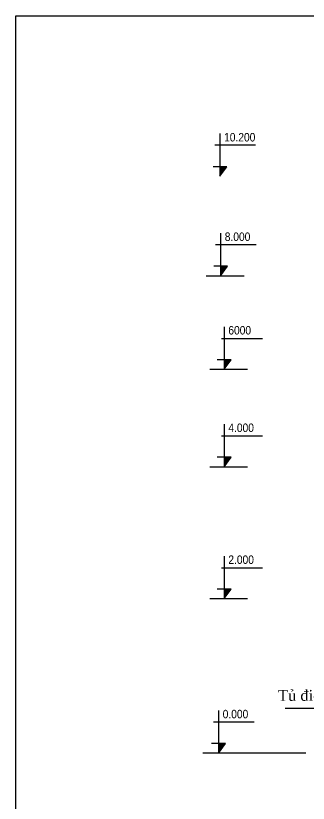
# Model space of a CAD drawing. Header units: inches. Extents: x -246336 to 136055, y -106871 to 69513.
# Drawn here: x -215884 to -211449, y -42170 to -30229 of the extents above; entities that cross this region are included whole.
import ezdxf

# ---------------------------------------------------------------- set-up
doc = ezdxf.new("R2010")
doc.units = ezdxf.units.IN
doc.header["$MEASUREMENT"] = 0
doc.layers.add('XA-TT1', color=7, linetype='Continuous')
doc.styles.add('CH3', font='TVROMAND.shx', dxfattribs={"width": 0.9, "height": 2.5})
doc.styles.add('VIET25', font='VNTIME_0.TTF', dxfattribs={"height": 2.5})

msp = doc.modelspace()

# ---------------------------------------------------------------- linework, layer by layer
msp.add_lwpolyline([(-215884.085, -30229.036), (-188820.087, -30229.036), (-188820.087, -49224.345), (-215884.085, -49224.345)], close=True)
at = {"layer": 'XA-TT1'}
for p, q in [((-212866.019, -32188.415), (-212247.025, -32188.415)), ((-212855.886, -33696.645), (-212236.892, -33696.645)), ((-212997.37, -34170.405), (-212422.59, -34170.405)), ((-212762.434, -35122.802), (-212143.44, -35122.802)), ((-212943.133, -35589.308), (-212368.353, -35589.308)), ((-212762.434, -36600.906), (-212143.44, -36600.906)), ((-212943.133, -37067.412), (-212368.353, -37067.412)), ((-212762.434, -38601.079), (-212143.44, -38601.079)), ((-212943.133, -39067.585), (-212368.353, -39067.585)), ((-212887.494, -40934.602), (-212268.5, -40934.602))]:
    msp.add_line(p, q, dxfattribs=at)
at = {"layer": 'XA-TT1', "color": 3}
msp.add_line((-211800.602, -40728.746), (-210096.159, -40728.746), dxfattribs=at)
at = {"layer": 'XA-TT1', "flags": 128}
for points in [[(-212790.434, -32016.799), (-212790.434, -32662.176), (-212683.759, -32517.832), (-212891.775, -32517.832)], [(-212780.301, -33525.028), (-212780.301, -34170.405), (-212673.627, -34026.061), (-212881.642, -34026.061)], [(-212726.065, -34943.931), (-212726.065, -35589.308), (-212619.39, -35444.964), (-212827.405, -35444.964)], [(-212726.065, -36422.035), (-212726.065, -37067.412), (-212619.39, -36923.068), (-212827.405, -36923.068)], [(-212726.065, -38422.208), (-212726.065, -39067.585), (-212619.39, -38923.241), (-212827.405, -38923.241)], [(-212811.909, -40762.985), (-212811.909, -41408.362), (-212705.234, -41264.018), (-212913.25, -41264.018)], [(-211486.422, -41408.362), (-213049.468, -41408.362)]]:
    msp.add_lwpolyline(points, dxfattribs=at)
at = {"layer": 'XA-TT1'}
for points in [[(-212790.434, -32662.176), (-212683.759, -32517.832), (-212790.434, -32517.832)], [(-212780.301, -34170.405), (-212673.627, -34026.061), (-212780.301, -34026.061)], [(-212619.39, -35444.964), (-212726.065, -35589.308), (-212726.065, -35444.964)], [(-212619.39, -36923.068), (-212726.065, -37067.412), (-212726.065, -36923.068)], [(-212619.39, -38923.241), (-212726.065, -39067.585), (-212726.065, -38923.241)], [(-212811.909, -41408.362), (-212811.909, -41264.018), (-212705.234, -41264.018)]]:
    msp.add_solid(points, dxfattribs=at)

# ---------------------------------------------------------------- texts
at = {"layer": 'XA-TT1', "style": 'CH3', "width": 0.9}
for s, p in [('10.200', (-212724.534, -32135.395)), ('8.000', (-212714.402, -33643.624)), ('6000', (-212660.165, -35062.527)), ('4.000', (-212660.165, -36540.631)), ('2.000', (-212660.165, -38540.804)), ('0.000', (-212746.009, -40881.581))]:
    msp.add_text(s, height=128.7, dxfattribs=at).set_placement(p)
at = {"layer": 'XA-TT1', "style": 'VIET25'}
msp.add_text('Tñ ®iÖn h¹ thÕ', height=165, dxfattribs=at).set_placement((-211907.258, -40616.318))

doc.saveas('drawing.dxf')
